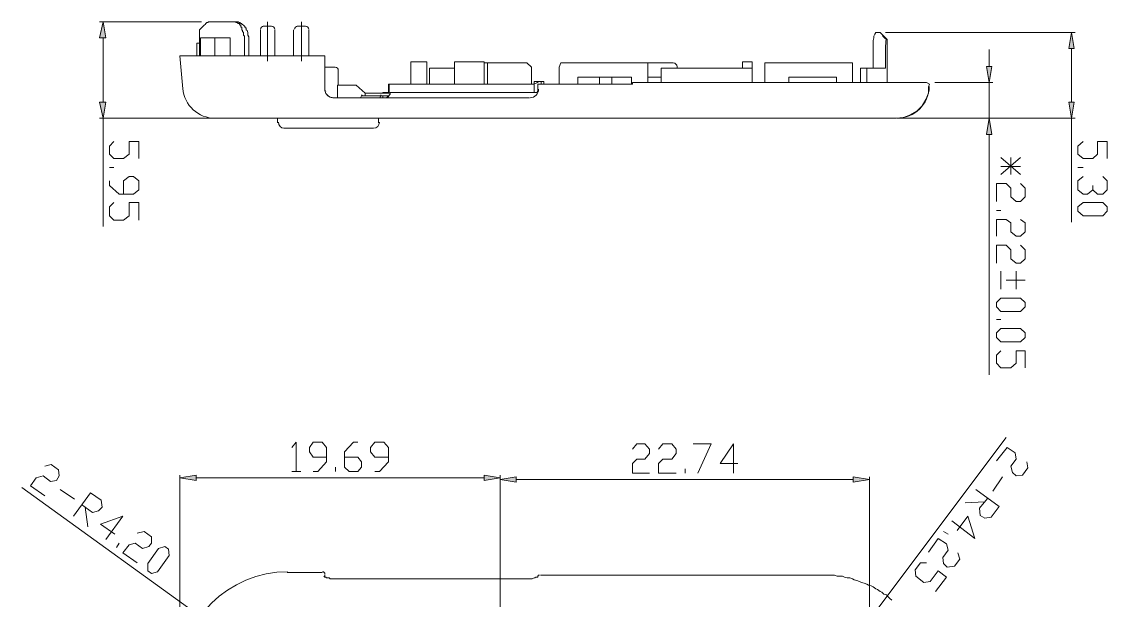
# Model space of a CAD drawing. Header units: millimetres. Extents: x 0 to 210, y 0 to 297.
# Drawn here: x 72.7 to 149.8, y 82.6 to 123.6 of the extents above; entities that cross this region are included whole.
import ezdxf

# ---------------------------------------------------------------- set-up
doc = ezdxf.new("R2010")
doc.units = ezdxf.units.MM
doc.header["$MEASUREMENT"] = 0
doc.layers.add('_U+56FE_U+5C42 1', color=7, linetype='Continuous')

# ---------------------------------------------------------------- blocks, each defined once
blk = doc.blocks.new('block 2')
at = {"layer": '_U+56FE_U+5C42 1'}
h = blk.add_hatch(color=7, dxfattribs=at)
h.dxf.hatch_style = 2
h.paths.add_polyline_path([(85.09, 91.44), (85.09, 91.059), (83.947, 91.25)])
h = blk.add_hatch(color=7, dxfattribs=at)
h.dxf.hatch_style = 2
h.paths.add_polyline_path([(105.537, 91.44), (105.537, 91.059), (106.68, 91.25)])
h = blk.add_hatch(color=7, dxfattribs=at)
h.dxf.hatch_style = 2
h.paths.add_polyline_path([(107.823, 91.313), (107.823, 90.932), (106.68, 91.123)])
h = blk.add_hatch(color=7, dxfattribs=at)
h.dxf.hatch_style = 2
h.paths.add_polyline_path([(131.762, 91.313), (131.762, 90.932), (132.906, 91.123)])
at = {"layer": '_U+56FE_U+5C42 1', "lineweight": 0}
for points in [[(85.789, 123.508), (85.725, 123.444), (85.662, 123.381), (85.598, 123.317), (85.471, 123.19), (85.344, 123.063)], [(85.916, 123.571), (85.852, 123.571), (85.789, 123.508)], [(86.043, 123.635), (85.979, 123.635), (85.916, 123.571)], [(86.043, 123.635), (85.979, 123.635)], [(86.043, 123.635), (86.043, 123.635)], [(87.884, 123.635), (86.043, 123.635)], [(87.948, 123.571), (87.884, 123.635), (87.821, 123.635), (87.757, 123.635)], [(87.884, 123.635), (87.948, 123.635), (88.011, 123.635), (88.075, 123.635), (88.138, 123.571), (88.202, 123.571), (88.265, 123.508), (88.329, 123.508), (88.329, 123.444), (88.392, 123.444), (88.456, 123.381), (88.519, 123.317), (88.583, 123.254), (88.583, 123.19), (88.646, 123.19), (88.646, 123.063), (88.71, 123), (88.773, 122.873), (88.773, 122.809), (88.773, 122.682), (88.837, 122.555), (88.837, 122.492)], [(88.329, 123.063), (88.329, 123.127), (88.329, 123.19), (88.329, 123.254), (88.265, 123.254), (88.265, 123.317), (88.265, 123.381), (88.202, 123.381), (88.202, 123.444), (88.138, 123.508), (88.075, 123.508), (88.011, 123.571), (87.948, 123.571)], [(85.344, 123.063), (85.344, 123.063)], [(85.344, 123.063), (85.344, 122.746)], [(85.344, 121.222), (85.344, 122.746)], [(85.344, 122.746), (85.344, 122.492)], [(88.329, 123.063), (88.392, 123), (88.392, 122.936), (88.456, 122.873), (88.456, 122.809), (88.456, 122.682), (88.519, 122.619), (88.519, 122.555), (88.519, 122.492)], [(89.662, 121.222), (89.662, 123.063)], [(90.424, 123.317), (89.853, 123.317)], [(90.678, 121.222), (90.678, 123.063)], [(92.012, 121.222), (92.012, 123.063)], [(92.837, 123.317), (92.266, 123.317)], [(93.091, 121.222), (93.091, 123.063)], [(133.16, 121.73), (133.16, 121.857), (133.16, 122.047), (133.16, 122.174), (133.16, 122.301), (133.223, 122.492), (133.223, 122.619), (133.287, 122.746), (133.35, 122.873)], [(133.35, 122.873), (133.668, 122.873)], [(133.668, 122.873), (134.176, 122.365)], [(134.112, 122.365), (133.985, 122.492), (133.858, 122.619), (133.795, 122.746), (133.668, 122.873)], [(85.154, 121.222), (85.154, 122.111)], [(85.344, 122.111), (85.154, 122.111)], [(85.408, 122.492), (85.408, 121.222)], [(85.408, 122.492), (87.503, 122.492)], [(86.424, 121.222), (86.424, 122.492)], [(87.503, 121.222), (87.503, 122.492)], [(88.519, 122.492), (88.519, 121.222)], [(88.837, 121.222), (88.837, 122.492)], [(134.176, 122.365), (134.112, 122.365)], [(134.176, 122.365), (134.176, 119.317)], [(84.138, 118.872), (83.947, 121.222)], [(83.947, 121.222), (94.234, 121.222)], [(94.234, 118.808), (94.234, 121.222)], [(133.16, 121.73), (133.16, 120.333)], [(134.049, 120.333), (134.049, 121.73)], [(94.933, 120.396), (94.234, 120.396)], [(100.33, 119.19), (100.33, 120.777)], [(101.473, 120.777), (100.33, 120.777)], [(101.473, 119.19), (101.473, 120.777)], [(101.664, 119.19), (101.664, 120.333)], [(103.442, 120.333), (101.664, 120.333)], [(103.442, 120.777), (103.442, 119.19)], [(105.537, 120.777), (103.442, 120.777)], [(105.537, 120.777), (105.537, 119.19)], [(108.585, 120.714), (105.537, 120.714)], [(105.791, 120.714), (105.791, 120.396)], [(105.791, 120.396), (105.791, 119.19)], [(108.585, 120.714), (108.903, 120.396)], [(108.903, 120.396), (108.903, 119.19)], [(110.871, 120.396), (110.998, 120.714)], [(110.871, 119.19), (110.871, 120.396)], [(110.998, 120.714), (118.936, 120.714)], [(117.158, 120.714), (117.158, 119.317)], [(124.587, 120.333), (118.11, 120.333)], [(118.11, 119.317), (118.11, 120.333)], [(119.253, 120.333), (119.253, 120.396)], [(124.587, 120.777), (123.889, 120.777)], [(123.889, 120.777), (123.889, 120.333)], [(124.587, 120.777), (124.587, 119.317)], [(131.699, 120.714), (125.476, 120.714)], [(125.476, 120.714), (125.476, 119.317)], [(131.699, 120.714), (131.699, 119.317)], [(134.049, 120.333), (132.271, 120.333)], [(132.271, 120.333), (132.271, 119.317)], [(132.715, 119.317), (132.715, 120.333)], [(95.187, 120.142), (95.187, 119.126)], [(112.204, 119.698), (116.015, 119.698)], [(112.204, 119.698), (112.204, 119.19)], [(113.729, 119.19), (113.729, 119.698)], [(114.618, 119.698), (114.618, 119.19)], [(116.015, 119.19), (116.015, 119.698)], [(118.11, 119.698), (117.158, 119.698)], [(127.191, 119.698), (130.556, 119.698)], [(127.191, 119.317), (127.191, 119.698)], [(130.556, 119.317), (130.556, 119.698)], [(94.234, 118.808), (94.234, 118.808)], [(95.123, 119.126), (95.123, 118.237)], [(96.457, 119.126), (95.123, 119.126)], [(97.092, 118.555), (96.457, 119.126)], [(98.743, 119.19), (98.743, 118.618)], [(98.743, 119.19), (109.093, 119.19)], [(98.806, 119.19), (98.806, 118.555)], [(109.093, 119.38), (109.093, 118.618)], [(109.093, 119.38), (109.792, 119.38)], [(109.347, 118.808), (109.347, 118.745), (109.283, 118.618)], [(109.347, 118.808), (109.347, 119.19)], [(109.347, 119.19), (116.078, 119.19)], [(109.601, 119.19), (109.601, 119.38)], [(109.792, 119.19), (109.792, 119.38)], [(116.078, 119.317), (136.97, 119.317)], [(116.078, 119.317), (116.078, 119.19)], [(136.906, 118.11), (137.097, 118.555), (137.097, 118.999)], [(137.16, 119.19), (136.97, 119.317)], [(137.097, 118.999), (137.16, 119.19)], [(94.806, 118.237), (108.776, 118.237)], [(96.837, 118.364), (98.806, 118.364)], [(97.092, 118.364), (97.092, 118.555)], [(98.87, 118.555), (97.092, 118.555)], [(98.362, 118.555), (98.362, 118.618)], [(98.743, 118.618), (98.362, 118.618)], [(98.362, 118.237), (98.362, 118.364)], [(98.87, 118.618), (98.87, 118.555), (98.87, 118.491), (98.806, 118.428), (98.806, 118.364), (98.743, 118.364), (98.743, 118.301), (98.679, 118.301), (98.616, 118.237), (98.552, 118.237), (98.489, 118.237), (98.425, 118.237)], [(98.87, 118.618), (109.283, 118.618)], [(109.283, 118.618), (109.283, 118.618)], [(136.652, 117.666), (136.906, 118.11)], [(135.827, 117.031), (136.271, 117.285)], [(136.271, 117.285), (136.652, 117.666)], [(86.424, 116.777), (134.811, 116.777)], [(90.869, 116.777), (90.869, 116.459)], [(98.044, 116.777), (98.044, 116.459)], [(134.811, 116.777), (135.319, 116.84)], [(135.319, 116.84), (135.827, 117.031)], [(97.663, 116.078), (91.313, 116.078)], [(91.885, 93.408), (92.202, 93.79), (92.202, 91.694)], [(93.408, 91.694), (93.726, 91.694), (94.361, 92.393), (94.361, 93.408), (94.044, 93.79), (93.408, 93.79), (93.154, 93.408), (93.154, 93.091), (93.408, 92.71), (94.361, 92.71)], [(95.631, 92.71), (96.583, 92.71), (96.837, 92.393), (96.837, 92.012), (96.583, 91.694), (95.949, 91.694), (95.631, 92.012), (95.631, 93.091), (96.266, 93.79), (96.583, 93.79)], [(97.79, 91.694), (98.108, 91.694), (98.743, 92.393), (98.743, 93.408), (98.425, 93.79), (97.79, 93.79), (97.473, 93.408), (97.473, 93.091), (97.79, 92.71), (98.743, 92.71)], [(116.078, 93.282), (116.396, 93.662), (116.967, 93.662), (117.285, 93.282), (117.285, 92.964), (116.967, 92.583), (116.396, 92.583), (116.078, 92.266), (116.078, 91.567), (117.285, 91.567)], [(117.92, 93.282), (118.237, 93.662), (118.872, 93.662), (119.19, 93.282), (119.19, 92.964), (118.872, 92.583), (118.237, 92.583), (117.92, 92.266), (117.92, 91.567), (119.19, 91.567)], [(120.396, 93.662), (121.666, 93.662), (120.714, 91.567)], [(123.571, 92.266), (122.301, 92.266), (123.254, 93.662), (123.254, 91.567)], [(94.996, 91.694), (94.996, 92.012)], [(119.825, 91.567), (119.825, 91.885)], [(83.947, 77.47), (83.947, 91.44)], [(85.09, 91.44), (85.09, 91.059), (83.947, 91.25), (85.09, 91.44)], [(85.09, 91.44), (85.09, 91.059), (83.947, 91.25), (85.09, 91.44)], [(85.09, 91.25), (105.537, 91.25)], [(91.885, 91.694), (92.52, 91.694)], [(105.537, 91.44), (105.537, 91.059), (106.68, 91.25), (105.537, 91.44)], [(105.537, 91.44), (105.537, 91.059), (106.68, 91.25), (105.537, 91.44)], [(106.68, 74.041), (106.68, 91.44)], [(106.68, 74.041), (106.68, 91.313)], [(107.823, 91.313), (107.823, 90.932), (106.68, 91.123), (107.823, 91.313)], [(107.823, 91.313), (107.823, 90.932), (106.68, 91.123), (107.823, 91.313)], [(107.823, 91.123), (131.762, 91.123)], [(131.762, 91.313), (131.762, 90.932), (132.906, 91.123), (131.762, 91.313)], [(131.762, 91.313), (131.762, 90.932), (132.906, 91.123), (131.762, 91.313)], [(132.906, 77.026), (132.906, 91.313)], [(91.567, 84.519), (94.044, 84.519)], [(94.615, 84.074), (94.552, 84.138), (94.425, 84.138), (94.361, 84.138), (94.298, 84.201), (94.234, 84.201), (94.171, 84.265)], [(94.234, 84.201), (94.234, 84.392)], [(94.742, 84.074), (94.615, 84.074)], [(94.806, 84.074), (94.742, 84.074)], [(94.806, 84.074), (108.776, 84.074)], [(108.903, 84.074), (108.776, 84.074)], [(109.347, 84.265), (109.347, 84.201), (109.283, 84.201), (109.22, 84.201), (109.157, 84.138), (109.093, 84.138), (108.966, 84.074), (108.903, 84.074)], [(109.347, 84.265), (109.411, 84.328)], [(109.411, 84.328), (109.474, 84.328)], [(129.731, 84.328), (109.537, 84.328)], [(109.537, 84.328), (109.537, 84.328)], [(129.731, 84.328), (129.921, 84.328), (130.112, 84.328), (130.239, 84.328), (130.429, 84.328), (130.62, 84.265), (130.81, 84.265), (131.001, 84.265), (131.128, 84.201), (131.318, 84.138), (131.509, 84.138), (131.699, 84.074), (131.826, 84.011), (132.017, 83.947), (132.207, 83.884), (132.334, 83.82), (132.525, 83.757), (132.715, 83.693), (132.842, 83.63), (133.033, 83.566), (133.16, 83.503), (133.35, 83.376), (133.477, 83.312), (133.668, 83.185), (133.795, 83.122), (133.922, 82.995), (134.112, 82.931), (134.239, 82.804), (134.366, 82.677), (134.493, 82.55)]]:
    blk.add_lwpolyline(points, dxfattribs=at)
for points in [[(89.884, 123.317), (89.761, 123.317), (89.662, 123.218), (89.662, 123.095)], [(90.678, 123.095), (90.678, 123.218), (90.578, 123.317), (90.456, 123.317)], [(92.297, 123.317), (92.174, 123.317), (92.075, 123.218), (92.075, 123.095)], [(93.091, 123.095), (93.091, 123.218), (92.992, 123.317), (92.869, 123.317)], [(134.095, 122.397), (134.064, 122.187), (134.049, 121.975), (134.049, 121.763)], [(95.187, 120.174), (95.187, 120.297), (95.087, 120.396), (94.964, 120.396)], [(119.253, 120.428), (119.253, 120.586), (119.125, 120.714), (118.967, 120.714)], [(84.146, 118.892), (84.251, 117.695), (85.253, 116.777), (86.455, 116.777)], [(94.234, 118.84), (94.234, 118.78), (94.243, 118.721), (94.26, 118.664)], [(94.234, 118.84), (94.234, 118.507), (94.504, 118.237), (94.837, 118.237)], [(108.807, 118.237), (109.14, 118.237), (109.411, 118.507), (109.411, 118.84)], [(109.425, 119.388), (109.327, 119.331), (109.228, 119.273), (109.13, 119.214)], [(134.842, 116.777), (136.099, 116.777), (137.126, 117.778), (137.159, 119.034)], [(94.265, 118.649), (94.289, 118.578), (94.326, 118.512), (94.373, 118.455)], [(94.321, 118.682), (94.322, 118.678), (94.324, 118.674), (94.325, 118.67)], [(94.373, 118.455), (94.395, 118.428), (94.419, 118.404), (94.445, 118.382)], [(94.672, 118.26), (94.72, 118.246), (94.769, 118.239), (94.819, 118.237)], [(96.794, 118.275), (96.824, 118.331), (96.851, 118.388), (96.877, 118.447)], [(98.167, 118.27), (98.186, 118.327), (98.204, 118.384), (98.22, 118.442)], [(90.932, 116.491), (90.932, 116.263), (91.117, 116.078), (91.345, 116.078)], [(97.695, 116.078), (97.923, 116.078), (98.108, 116.263), (98.108, 116.491)], [(91.599, 84.582), (87.373, 84.582), (83.947, 81.156), (83.947, 76.93)], [(94.234, 84.423), (94.234, 84.511), (94.163, 84.582), (94.075, 84.582)]]:
    blk.add_open_spline(points, degree=3, dxfattribs=at)
blk = doc.blocks.new('block 4')
at = {"layer": '_U+56FE_U+5C42 1'}
h = blk.add_hatch(color=7, dxfattribs=at)
h.dxf.hatch_style = 2
h.paths.add_polyline_path([(141.605, 120.46), (141.224, 120.46), (141.415, 119.317)])
h = blk.add_hatch(color=7, dxfattribs=at)
h.dxf.hatch_style = 2
h.paths.add_polyline_path([(141.605, 115.633), (141.224, 115.633), (141.415, 116.777)])
at = {"layer": '_U+56FE_U+5C42 1', "lineweight": 0}
for points in [[(90.17, 123.635), (90.17, 120.841)], [(92.583, 123.635), (92.583, 120.841)], [(141.415, 120.46), (141.415, 121.666)], [(141.605, 120.46), (141.224, 120.46), (141.415, 119.317), (141.605, 120.46)], [(141.605, 120.46), (141.224, 120.46), (141.415, 119.317), (141.605, 120.46)], [(137.541, 119.317), (141.669, 119.317)], [(141.415, 119.317), (141.415, 116.777)], [(135.382, 116.777), (141.669, 116.777)], [(141.605, 115.633), (141.224, 115.633), (141.415, 116.777), (141.605, 115.633)], [(141.605, 115.633), (141.224, 115.633), (141.415, 116.777), (141.605, 115.633)], [(141.415, 115.633), (141.415, 98.552)], [(143.637, 112.776), (142.24, 113.983)], [(143.637, 113.983), (142.24, 112.776)], [(142.24, 113.348), (143.637, 113.348)], [(142.939, 112.776), (142.939, 113.983)], [(143.637, 112.141), (143.955, 111.824), (143.955, 111.189), (143.637, 110.871), (143.32, 110.871), (142.939, 111.189), (142.939, 111.824), (142.621, 112.141), (141.923, 112.141), (141.923, 110.871)], [(141.923, 110.236), (142.24, 110.236)], [(143.637, 109.601), (143.955, 109.347), (143.955, 108.712), (143.637, 108.395), (143.32, 108.395), (142.939, 108.712), (142.939, 109.347), (142.621, 109.601), (141.923, 109.601), (141.923, 108.395)], [(143.637, 107.76), (143.955, 107.442), (143.955, 106.807), (143.637, 106.49), (143.32, 106.49), (142.939, 106.807), (142.939, 107.442), (142.621, 107.76), (141.923, 107.76), (141.923, 106.49)], [(142.24, 105.918), (142.24, 104.648)], [(143.32, 105.918), (143.32, 104.648)], [(142.621, 105.283), (143.955, 105.283)], [(141.923, 103.696), (142.24, 104.013), (143.637, 104.013), (143.955, 103.696), (143.955, 103.378), (143.637, 103.061), (142.24, 103.061), (141.923, 103.378), (141.923, 103.696)], [(141.923, 102.489), (142.24, 102.489)], [(141.923, 101.537), (142.24, 101.854), (143.637, 101.854), (143.955, 101.537), (143.955, 101.219), (143.637, 100.902), (142.24, 100.902), (141.923, 101.219), (141.923, 101.537)], [(142.24, 100.267), (141.923, 99.949), (141.923, 99.378), (142.24, 99.06), (142.939, 99.06), (143.32, 99.378), (143.32, 100.267), (143.955, 100.267), (143.955, 99.06)]]:
    blk.add_lwpolyline(points, dxfattribs=at)
blk = doc.blocks.new('block 6')
at = {"layer": '_U+56FE_U+5C42 1'}
h = blk.add_hatch(color=7, dxfattribs=at)
h.dxf.hatch_style = 2
h.paths.add_polyline_path([(78.677, 122.492), (78.232, 122.492), (78.486, 123.635)])
h = blk.add_hatch(color=7, dxfattribs=at)
h.dxf.hatch_style = 2
h.paths.add_polyline_path([(147.447, 121.73), (147.066, 121.73), (147.257, 122.873)])
h = blk.add_hatch(color=7, dxfattribs=at)
h.dxf.hatch_style = 2
h.paths.add_polyline_path([(78.677, 117.92), (78.232, 117.92), (78.486, 116.777)])
h = blk.add_hatch(color=7, dxfattribs=at)
h.dxf.hatch_style = 2
h.paths.add_polyline_path([(147.447, 117.92), (147.066, 117.92), (147.257, 116.777)])
at = {"layer": '_U+56FE_U+5C42 1', "lineweight": 0}
for points in [[(85.471, 123.635), (78.232, 123.635)], [(78.677, 122.492), (78.232, 122.492), (78.486, 123.635), (78.677, 122.492)], [(78.677, 122.492), (78.232, 122.492), (78.486, 123.635), (78.677, 122.492)], [(134.049, 122.873), (147.511, 122.873)], [(147.447, 121.73), (147.066, 121.73), (147.257, 122.873), (147.447, 121.73)], [(147.447, 121.73), (147.066, 121.73), (147.257, 122.873), (147.447, 121.73)], [(78.486, 122.492), (78.486, 117.92)], [(147.257, 121.73), (147.257, 117.92)], [(78.677, 117.92), (78.232, 117.92), (78.486, 116.777), (78.677, 117.92)], [(78.677, 117.92), (78.232, 117.92), (78.486, 116.777), (78.677, 117.92)], [(147.447, 117.92), (147.066, 117.92), (147.257, 116.777), (147.447, 117.92)], [(147.447, 117.92), (147.066, 117.92), (147.257, 116.777), (147.447, 117.92)], [(86.233, 116.777), (78.232, 116.777)], [(78.486, 116.777), (78.486, 109.093)], [(134.874, 116.777), (147.511, 116.777)], [(147.257, 116.777), (147.257, 109.411)], [(79.248, 115.126), (78.931, 114.808), (78.931, 114.237), (79.248, 113.919), (79.947, 113.919), (80.328, 114.237), (80.328, 115.126), (81.026, 115.126), (81.026, 113.919)], [(148.082, 115.126), (147.701, 114.808), (147.701, 114.237), (148.082, 113.919), (148.781, 113.919), (149.098, 114.237), (149.098, 115.126), (149.797, 115.126), (149.797, 113.919)], [(78.931, 113.284), (79.248, 113.284)], [(78.931, 112.332), (78.931, 112.014), (79.629, 111.379), (80.645, 111.379), (81.026, 111.697), (81.026, 112.332), (80.645, 112.649), (80.328, 112.649), (79.947, 112.332), (79.947, 111.379)], [(147.701, 113.284), (148.082, 113.284)], [(148.781, 111.697), (148.4, 111.379), (148.082, 111.379), (147.701, 111.697), (147.701, 112.332), (148.082, 112.649)], [(149.479, 112.649), (149.797, 112.332), (149.797, 111.697), (149.479, 111.379), (149.098, 111.379), (148.781, 111.697), (148.781, 112.014)], [(79.248, 110.808), (78.931, 110.49), (78.931, 109.855), (79.248, 109.537), (79.947, 109.537), (80.328, 109.855), (80.328, 110.808), (81.026, 110.808), (81.026, 109.537)], [(147.701, 110.49), (148.082, 110.808), (149.479, 110.808), (149.797, 110.49), (149.797, 110.173), (149.479, 109.855), (148.082, 109.855), (147.701, 110.173), (147.701, 110.49)], [(142.621, 94.107), (133.35, 81.788)], [(144.082, 92.393), (144.145, 91.948), (143.764, 91.44), (143.32, 91.377), (143.066, 91.631), (142.939, 92.075), (143.32, 92.583), (143.256, 93.028), (142.685, 93.408), (141.923, 92.456)], [(74.359, 92.075), (74.803, 92.202), (75.311, 91.821), (75.375, 91.377), (75.184, 91.059), (74.74, 90.996), (74.232, 91.377), (73.724, 91.25), (73.343, 90.678), (74.359, 89.98)], [(142.367, 91.313), (141.669, 90.297)], [(72.708, 90.551), (86.614, 80.518)], [(75.438, 90.424), (76.454, 89.726)], [(140.462, 90.424), (142.113, 89.218), (141.542, 88.456), (141.097, 88.392), (140.78, 88.583), (140.716, 89.091), (141.288, 89.789)], [(76.391, 88.519), (77.597, 90.17), (78.359, 89.662), (78.423, 89.154), (78.169, 88.9), (77.724, 88.773), (76.962, 89.345)], [(141.097, 89.535), (139.7, 89.472)], [(77.216, 89.154), (77.407, 87.757)], [(79.312, 87.249), (78.296, 87.948), (79.883, 88.519), (78.677, 86.868)], [(139.129, 87.503), (139.891, 88.519), (140.399, 86.932), (138.748, 88.202)], [(80.899, 87.313), (81.407, 87.44), (81.915, 87.059), (81.915, 86.614), (81.725, 86.36), (81.28, 86.233), (80.772, 86.614), (80.328, 86.487), (79.883, 85.916), (80.899, 85.217)], [(138.176, 87.44), (138.494, 87.249)], [(79.439, 86.297), (79.629, 86.614)], [(81.661, 84.646), (81.661, 85.154), (82.423, 86.233), (82.868, 86.36), (83.122, 86.17), (83.185, 85.725), (82.36, 84.582), (81.915, 84.455), (81.661, 84.646)], [(139.192, 85.916), (139.319, 85.471), (138.938, 84.963), (138.43, 84.9), (138.176, 85.154), (138.113, 85.598), (138.494, 86.106), (138.367, 86.551), (137.795, 86.932), (137.097, 85.979)], [(136.97, 85.217), (136.525, 85.217), (136.144, 84.709), (136.208, 84.265), (136.779, 83.82), (137.224, 83.884), (137.795, 84.646), (138.367, 84.201), (137.605, 83.185)]]:
    blk.add_lwpolyline(points, dxfattribs=at)

msp = doc.modelspace()

# ---------------------------------------------------------------- block references
at = {"layer": '_U+56FE_U+5C42 1'}
for name in ['block 2', 'block 4', 'block 6']:
    msp.add_blockref(name, (0, 0), dxfattribs=at)

doc.saveas('drawing.dxf')
